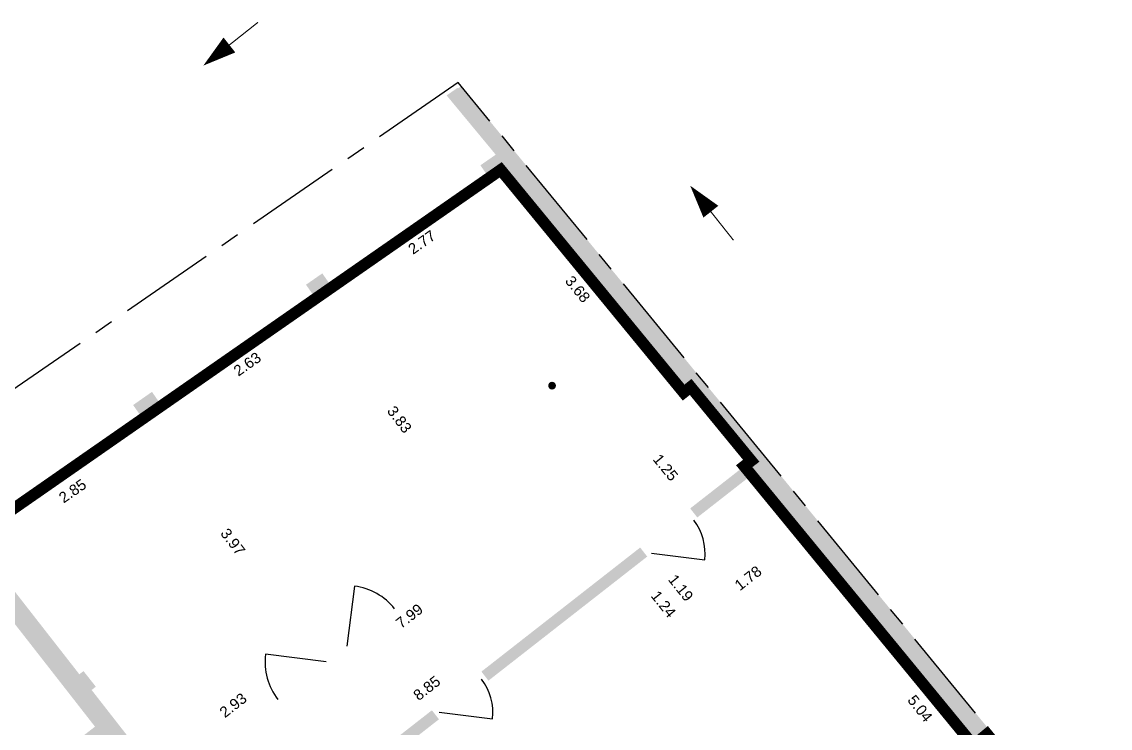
# Model space of a CAD drawing. Header units: metres. Extents: x 1648217.8 to 1648249.8, y 8187334.1 to 8187367.5.
# Drawn here: x 1648228.5 to 1648242.71, y 8187358.22 to 8187367.45 of the extents above; entities that cross this region are included whole.
import ezdxf

# ---------------------------------------------------------------- set-up
doc = ezdxf.new("R2010")
doc.units = ezdxf.units.M
doc.header["$PDMODE"] = 32
doc.header["$PDSIZE"] = 0.02
doc.linetypes.add('AXES', pattern=[2, 1.25, -0.25, 0.25, -0.25])
doc.linetypes.add('TIRETPT2', pattern=[0.5, 0.25, -0.125, 0, -0.125])
for name, color, linetype, true_color in [('GEX_EDS_sdp_1-bureau', 1, 'AXES', 0xff0000), ('GEX_FON_limite_propriete', 1, 'AXES', 0xff0000), ('GEX_MEP_mur_pochage', 7, 'Continuous', 0x999999), ('GEX_MEP_ouvrant_porte', 9, 'Continuous', 0x808080)]:
    doc.layers.add(name, color=color, linetype=linetype, true_color=true_color)
for name, color, linetype in [('GEX_MEP_trait_de_coupe', 21, 'TIRETPT2'), ('GEX_MEP_txt_cot_alti', 51, 'Continuous'), ('GEX_MEP_txt_cot_plani', 30, 'Continuous')]:
    doc.layers.add(name, color=color, linetype=linetype)
doc.styles.add('G100TXT-cote', font='swissl.ttf')
doc.dimstyles.new('G100COT-libre', dxfattribs={"dimtxt": 0.14, "dimasz": 0.18, "dimexe": 0.18, "dimexo": 0.2, "dimgap": 0.09, "dimtad": 0, "dimzin": 0, "dimdsep": 46, "dimtxsty": 'G100TXT-cote', "dimblk1": 'OBLIQUE', "dimblk2": 'OBLIQUE', "dimsah": 1, "dimcen": 0.09, "dimse1": 1, "dimse2": 1, "dimsd1": 1, "dimsd2": 1, "dimclrd": 252, "dimaunit": 2, "dimadec": 3, "dimazin": 0, "dimtfac": 1, "dimtix": 1, "dimtofl": 0, "dimtmove": 0, "dimatfit": 3, "dimldrblk": 'OBLIQUE', "dimfxl": 0.18, "dimtolj": 1, "dimtzin": 0, "dimarcsym": 0})

# ---------------------------------------------------------------- blocks, each defined once
blk = doc.blocks.new('*D15')
at = {"layer": 'Defpoints', "color": 0, "transparency": 16777216}
for p in [(1648238.781, 8187360.61), (1648237.282, 8187359.631), (1648237.376, 8187359.51)]:
    blk.add_point(p, dxfattribs=at)
at = {"layer": 'GEX_MEP_txt_cot_plani', "color": 0, "transparency": 16777216, "insert": (1648237.984, 8187360.181), "char_height": 0.14, "attachment_point": 5, "rotation": 38.0271, "style": 'G100TXT-cote'}
blk.add_mtext('\\A1;1.78', dxfattribs=at)
blk = doc.blocks.new('_OBLIQUE')
at = {"color": 0, "linetype": 'ByBlock'}
blk.add_line((-0.5, -0.5), (0.5, 0.5), dxfattribs=at)
blk = doc.blocks.new('*D22')
at = {"layer": 'Defpoints', "color": 0, "transparency": 16777216}
for p in [(1648236.595, 8187360.407), (1648236.493, 8187360.325), (1648237.368, 8187359.441)]:
    blk.add_point(p, dxfattribs=at)
at = {"layer": 'GEX_MEP_txt_cot_plani', "color": 0, "transparency": 16777216, "insert": (1648236.88, 8187359.842), "char_height": 0.14, "attachment_point": 5, "rotation": 308.6445, "style": 'G100TXT-cote'}
blk.add_mtext('\\A1;1.24', dxfattribs=at)
blk = doc.blocks.new('*D23')
at = {"layer": 'Defpoints', "color": 0, "transparency": 16777216}
for p in [(1648234.754, 8187365.516), (1648237.092, 8187362.669), (1648236.928, 8187362.534)]:
    blk.add_point(p, dxfattribs=at)
at = {"layer": 'GEX_MEP_txt_cot_plani', "color": 0, "transparency": 16777216, "insert": (1648235.759, 8187363.957), "char_height": 0.14, "attachment_point": 5, "rotation": 309.3899, "style": 'G100TXT-cote'}
blk.add_mtext('\\A1;3.68', dxfattribs=at)
blk = doc.blocks.new('*D24')
at = {"layer": 'Defpoints', "color": 0, "transparency": 16777216}
for p in [(1648232.413, 8187363.887), (1648232.269, 8187363.777), (1648234.738, 8187360.841)]:
    blk.add_point(p, dxfattribs=at)
at = {"layer": 'GEX_MEP_txt_cot_plani', "color": 0, "transparency": 16777216, "insert": (1648233.432, 8187362.254), "char_height": 0.14, "attachment_point": 5, "rotation": 307.3544, "style": 'G100TXT-cote'}
blk.add_mtext('\\A1;3.83', dxfattribs=at)
blk = doc.blocks.new('*D25')
at = {"layer": 'Defpoints', "color": 0, "transparency": 16777216}
for p in [(1648232.601, 8187359.182), (1648230.105, 8187357.624), (1648230.289, 8187357.387)]:
    blk.add_point(p, dxfattribs=at)
at = {"layer": 'GEX_MEP_txt_cot_plani', "color": 0, "transparency": 16777216, "insert": (1648231.261, 8187358.521), "char_height": 0.14, "attachment_point": 5, "rotation": 37.8222, "style": 'G100TXT-cote'}
blk.add_mtext('\\A1;2.93', dxfattribs=at)
blk = doc.blocks.new('*D26')
at = {"layer": 'Defpoints', "color": 0, "transparency": 16777216}
for p in [(1648230.195, 8187362.334), (1648230.336, 8187362.131), (1648227.851, 8187360.711)]:
    blk.add_point(p, dxfattribs=at)
at = {"layer": 'GEX_MEP_txt_cot_plani', "color": 0, "transparency": 16777216, "insert": (1648229.164, 8187361.32), "char_height": 0.14, "attachment_point": 5, "rotation": 34.6988, "style": 'G100TXT-cote'}
blk.add_mtext('\\A1;2.85', dxfattribs=at)
blk = doc.blocks.new('*D29')
at = {"layer": 'Defpoints', "color": 0, "transparency": 16777216}
for p in [(1648237.274, 8187361.472), (1648237.439, 8187361.262), (1648230.47, 8187355.807)]:
    blk.add_point(p, dxfattribs=at)
at = {"layer": 'GEX_MEP_txt_cot_plani', "color": 0, "transparency": 16777216, "insert": (1648233.79, 8187358.744), "char_height": 0.14, "attachment_point": 5, "rotation": 38.0525, "style": 'G100TXT-cote'}
blk.add_mtext('\\A1;8.85', dxfattribs=at)
blk = doc.blocks.new('*D33')
at = {"layer": 'Defpoints', "color": 0, "transparency": 16777216}
for p in [(1648230.191, 8187362.34), (1648232.462, 8187359.076), (1648232.601, 8187359.182)]:
    blk.add_point(p, dxfattribs=at)
at = {"layer": 'GEX_MEP_txt_cot_plani', "color": 0, "transparency": 16777216, "insert": (1648231.257, 8187360.655), "char_height": 0.14, "attachment_point": 5, "rotation": 307.3544, "style": 'G100TXT-cote'}
blk.add_mtext('\\A1;3.97', dxfattribs=at)
blk = doc.blocks.new('*D34')
at = {"layer": 'Defpoints', "color": 0, "transparency": 16777216}
for p in [(1648234.754, 8187365.516), (1648234.861, 8187365.363), (1648232.482, 8187363.929)]:
    blk.add_point(p, dxfattribs=at)
at = {"layer": 'GEX_MEP_txt_cot_plani', "color": 0, "transparency": 16777216, "insert": (1648233.724, 8187364.57), "char_height": 0.14, "attachment_point": 5, "rotation": 34.9235, "style": 'G100TXT-cote'}
blk.add_mtext('\\A1;2.77', dxfattribs=at)
blk = doc.blocks.new('*D35')
at = {"layer": 'Defpoints', "color": 0, "transparency": 16777216}
for p in [(1648232.413, 8187363.887), (1648232.523, 8187363.73), (1648230.259, 8187362.382)]:
    blk.add_point(p, dxfattribs=at)
at = {"layer": 'GEX_MEP_txt_cot_plani', "color": 0, "transparency": 16777216, "insert": (1648231.446, 8187362.978), "char_height": 0.14, "attachment_point": 5, "rotation": 34.9259, "style": 'G100TXT-cote'}
blk.add_mtext('\\A1;2.63', dxfattribs=at)
blk = doc.blocks.new('*D36')
at = {"layer": 'Defpoints', "color": 0, "transparency": 16777216}
for p in [(1648236.649, 8187362.224), (1648236.718, 8187362.135), (1648230.338, 8187357.324)]:
    blk.add_point(p, dxfattribs=at)
at = {"layer": 'GEX_MEP_txt_cot_plani', "color": 0, "transparency": 16777216, "insert": (1648233.562, 8187359.685), "char_height": 0.14, "attachment_point": 5, "rotation": 37.8222, "style": 'G100TXT-cote'}
blk.add_mtext('\\A1;7.99', dxfattribs=at)
blk = doc.blocks.new('*D37')
at = {"layer": 'Defpoints', "color": 0, "transparency": 16777216}
for p in [(1648236.649, 8187362.224), (1648237.441, 8187361.259), (1648237.302, 8187361.144)]:
    blk.add_point(p, dxfattribs=at)
at = {"layer": 'GEX_MEP_txt_cot_plani', "color": 0, "transparency": 16777216, "insert": (1648236.906, 8187361.627), "char_height": 0.14, "attachment_point": 5, "rotation": 309.3798, "style": 'G100TXT-cote'}
blk.add_mtext('\\A1;1.25', dxfattribs=at)
blk = doc.blocks.new('*D38')
at = {"layer": 'Defpoints', "color": 0, "transparency": 16777216}
for p in [(1648236.635, 8187360.437), (1648237.376, 8187359.51), (1648237.476, 8187359.591)]:
    blk.add_point(p, dxfattribs=at)
at = {"layer": 'GEX_MEP_txt_cot_plani', "color": 0, "transparency": 16777216, "insert": (1648237.105, 8187360.054), "char_height": 0.14, "attachment_point": 5, "rotation": 308.6445, "style": 'G100TXT-cote'}
blk.add_mtext('\\A1;1.19', dxfattribs=at)
blk = doc.blocks.new('*D39')
at = {"layer": 'Defpoints', "color": 0, "transparency": 16777216}
for p in [(1648238.813, 8187360.571), (1648241.795, 8187356.503), (1648241.944, 8187356.622)]:
    blk.add_point(p, dxfattribs=at)
at = {"layer": 'GEX_MEP_txt_cot_plani', "color": 0, "transparency": 16777216, "insert": (1648240.229, 8187358.478), "char_height": 0.14, "attachment_point": 5, "rotation": 308.411, "style": 'G100TXT-cote'}
blk.add_mtext('\\A1;5.04', dxfattribs=at)

msp = doc.modelspace()

# ---------------------------------------------------------------- hatches: boundary and pattern name
at = {"layer": 'GEX_MEP_mur_pochage'}
h = msp.add_hatch(color=256, dxfattribs=at)
h.dxf.hatch_style = 1
h.paths.add_polyline_path([(1648234.689, 8187365.714), (1648234.489, 8187365.575), (1648234.603, 8187365.411), (1648234.754, 8187365.516), (1648237.142, 8187362.606), (1648237.235, 8187362.678), (1648238.025, 8187361.715), (1648237.933, 8187361.643), (1648237.228, 8187361.092), (1648237.321, 8187360.974), (1648238.028, 8187361.527), (1648240.926, 8187357.997), (1648241.104, 8187358.143), (1648242.192, 8187356.818), (1648241.19, 8187356.024), (1648241.364, 8187355.804), (1648242.416, 8187356.636), (1648234.238, 8187366.608), (1648234.196, 8187366.579), (1648234.191, 8187366.587), (1648234.048, 8187366.488)])
h = msp.add_hatch(color=256, dxfattribs=at)
h.dxf.hatch_style = 1
h.paths.add_polyline_path([(1648232.551, 8187363.982), (1648232.425, 8187364.163), (1648232.212, 8187364.015), (1648232.338, 8187363.834)])
h = msp.add_hatch(color=256, dxfattribs=at)
h.dxf.hatch_style = 1
h.paths.add_polyline_path([(1648230.327, 8187362.434), (1648230.201, 8187362.615), (1648229.955, 8187362.443), (1648230.081, 8187362.263)])
h = msp.add_hatch(color=256, dxfattribs=at)
h.dxf.hatch_style = 1
h.paths.add_polyline_path([(1648227.005, 8187360.043), (1648227.685, 8187360.512), (1648229.457, 8187358.241), (1648229.213, 8187358.051), (1648230.074, 8187356.946), (1648230.393, 8187357.253), (1648229.878, 8187357.913), (1648229.98, 8187357.993), (1648229.413, 8187358.72), (1648229.468, 8187358.763), (1648229.307, 8187358.967), (1648229.253, 8187358.925), (1648227.857, 8187360.715), (1648228.029, 8187360.835), (1648227.914, 8187360.999), (1648227.69, 8187360.844), (1648227.094, 8187361.655), (1648226.985, 8187361.58), (1648227.582, 8187360.77), (1648226.851, 8187360.266)])
h = msp.add_hatch(color=256, dxfattribs=at)
h.dxf.hatch_style = 1
h.paths.add_polyline_path([(1648236.667, 8187360.463), (1648236.575, 8187360.581), (1648234.502, 8187358.96), (1648234.594, 8187358.842)])
h = msp.add_hatch(color=256, dxfattribs=at)
h.dxf.hatch_style = 1
h.paths.add_polyline_path([(1648233.948, 8187358.337), (1648233.856, 8187358.455), (1648232.234, 8187357.187), (1648232.327, 8187357.069)])

# ---------------------------------------------------------------- linework, layer by layer
at = {"layer": 'GEX_EDS_sdp_1-bureau', "const_width": 0.15}
msp.add_lwpolyline([(1648219.483, 8187354.856), (1648225.746, 8187347.149), (1648233.973, 8187352.863), (1648235.242, 8187351.307), (1648242.192, 8187356.818), (1648241.104, 8187358.143), (1648240.926, 8187357.997), (1648238.786, 8187360.604), (1648237.933, 8187361.644), (1648238.025, 8187361.715), (1648237.234, 8187362.679), (1648237.142, 8187362.606), (1648234.754, 8187365.516), (1648227.857, 8187360.715), (1648227.9, 8187360.66)], close=True, dxfattribs=at)
at = {"layer": 'GEX_FON_limite_propriete'}
msp.add_lwpolyline([(1648218.427, 8187355.759), (1648234.712, 8187335.718), (1648242.438, 8187341.782), (1648242.521, 8187341.677), (1648249.831, 8187347.593), (1648234.199, 8187366.656), (1648218.427, 8187355.759)], close=True, dxfattribs=at)
at = {"layer": 'GEX_MEP_ouvrant_porte'}
for points in [[(1648236.722, 8187360.506), (1648237.417, 8187360.421, 0.198912), (1648237.274, 8187360.937, 0.198912)], [(1648233.369, 8187359.779, 0.198912), (1648232.844, 8187360.078), (1648232.745, 8187359.294)], [(1648232.477, 8187359.086), (1648231.683, 8187359.186, 0.198912), (1648231.845, 8187358.595, 0.198912)], [(1648233.952, 8187358.429), (1648234.647, 8187358.344, 0.198912), (1648234.504, 8187358.86, 0.198912)]]:
    msp.add_lwpolyline(points, format="xyb", dxfattribs=at)
at = {"layer": 'GEX_MEP_trait_de_coupe', "lineweight": 20, "const_width": 0.015}
msp.add_lwpolyline([(1648231.585, 8187367.443), (1648230.911, 8187366.909)], dxfattribs=at)
at = {"layer": 'GEX_MEP_trait_de_coupe', "lineweight": 20, "flags": 128}
msp.add_lwpolyline([(1648230.872, 8187366.878, 0, 0.248, 0), (1648231.212, 8187367.147, 0.248, 0.248, 0)], format="xyseb", dxfattribs=at)
at = {"layer": 'GEX_MEP_trait_de_coupe', "linetype": 'Continuous', "lineweight": 0, "flags": 128}
msp.add_lwpolyline([(1648237.228, 8187365.309, 0, 0.248, 0), (1648237.498, 8187364.969, 0.248, 0.248, 0)], format="xyseb", dxfattribs=at)
at = {"layer": 'GEX_MEP_trait_de_coupe', "linetype": 'Continuous', "lineweight": 0, "const_width": 0.015}
msp.add_lwpolyline([(1648237.793, 8187364.596), (1648237.259, 8187365.27)], dxfattribs=at)
at = {"layer": 'GEX_MEP_txt_cot_alti', "const_width": 0.05}
msp.add_lwpolyline([(1648235.409, 8187362.716, 1), (1648235.44, 8187362.676, 1)], format="xyb", close=True, dxfattribs=at)

# ---------------------------------------------------------------- dimensions: what is measured, and where the dimension line sits
at = {"layer": 'GEX_MEP_txt_cot_plani'}
for p1, p2, distance, picture, middle in [((1648232.482, 8187363.929), (1648234.754, 8187365.516), -0.186, '*D34', (1648233.724, 8187364.57)), ((1648234.754, 8187365.516), (1648237.092, 8187362.669), -0.213, '*D23', (1648235.759, 8187363.957)), ((1648230.259, 8187362.382), (1648232.413, 8187363.887), -0.191, '*D35', (1648231.446, 8187362.978)), ((1648234.738, 8187360.841), (1648232.413, 8187363.887), 0.181, '*D24', (1648233.432, 8187362.254)), ((1648227.851, 8187360.711), (1648230.195, 8187362.334), -0.247, '*D26', (1648229.164, 8187361.32)), ((1648230.191, 8187362.34), (1648232.601, 8187359.182), -0.175, '*D33', (1648231.257, 8187360.655)), ((1648230.338, 8187357.324), (1648236.649, 8187362.224), -0.112, '*D36', (1648233.562, 8187359.685)), ((1648236.649, 8187362.224), (1648237.441, 8187361.259), -0.18, '*D37', (1648236.906, 8187361.627)), ((1648230.47, 8187355.807), (1648237.439, 8187361.262), 0.267, '*D29', (1648233.79, 8187358.744)), ((1648238.781, 8187360.61), (1648237.376, 8187359.51), -0.153, '*D15', (1648237.984, 8187360.181)), ((1648238.813, 8187360.571), (1648241.944, 8187356.622), -0.19, '*D39', (1648240.229, 8187358.478)), ((1648237.368, 8187359.441), (1648236.595, 8187360.407), 0.13, '*D22', (1648236.88, 8187359.842)), ((1648236.635, 8187360.437), (1648237.376, 8187359.51), 0.128, '*D38', (1648237.105, 8187360.054)), ((1648232.601, 8187359.182), (1648230.289, 8187357.387), -0.299, '*D25', (1648231.261, 8187358.521))]:
    dim = msp.add_aligned_dim(p1=p1, p2=p2, distance=distance, dimstyle='G100COT-libre', dxfattribs=at)
    dim.commit()
    dim.dimension.update_dxf_attribs({"geometry": picture, "text_midpoint": middle})

doc.saveas('drawing.dxf')
